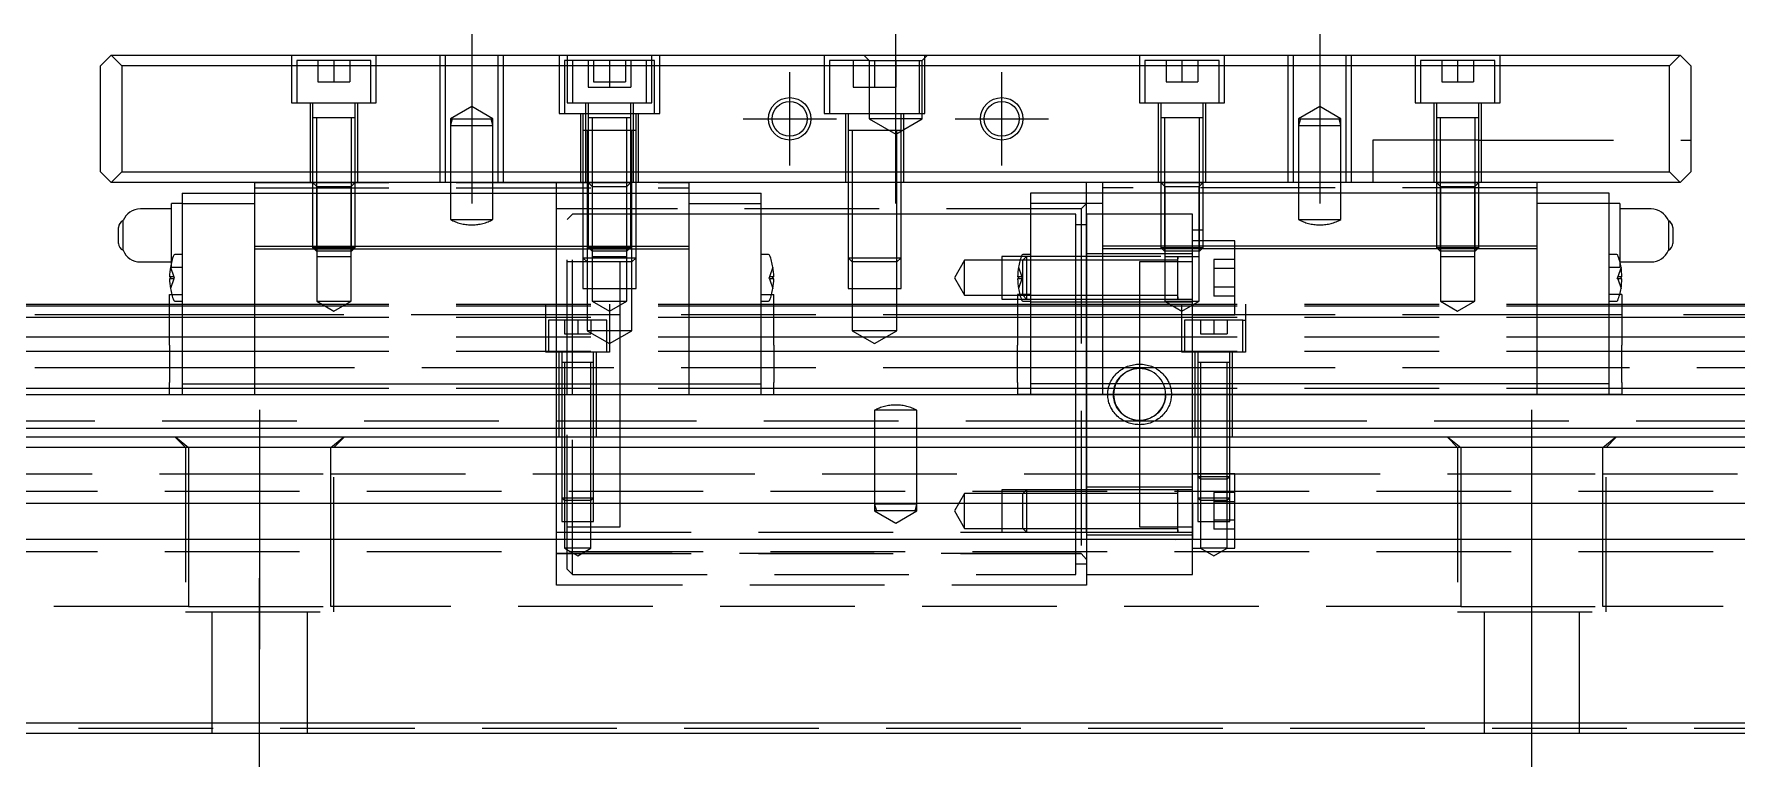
# Model space of a CAD drawing. Extents: x -12 to 752, y -349 to 110.
# Drawn here: x 148.7 to 309.3, y -312.4 to -243.2 of the extents above; entities that cross this region are included whole.
import ezdxf

# ---------------------------------------------------------------- set-up
doc = ezdxf.new("R2010")
doc.units = 0
doc.linetypes.add('CENTER', pattern=[50.8, 31.75, -6.35, 6.35, -6.35])
doc.linetypes.add('DASHED', pattern=[19.05, 12.7, -6.35])
doc.layers.get('0').update_dxf_attribs({"linetype": 'CONTINUOUS'})
doc.layers.add('CENTER', color=1, linetype='CENTER')

msp = doc.modelspace()

# ---------------------------------------------------------------- linework, layer by layer
at = {"color": 7, "linetype": 'CONTINUOUS'}
for p, q in [((155, -246.22), (156, -245.22)), ((156, -245.22), (304, -245.22)), ((156, -245.22), (157, -246.22)), ((303, -246.22), (304, -245.22)), ((304, -245.22), (305, -246.22)), ((155, -256.22), (155, -246.22)), ((303, -246.22), (157, -246.22)), ((157, -246.22), (157, -256.22)), ((303, -256.22), (303, -246.22)), ((305, -246.22), (305, -256.22)), ((201, -252.32), (200.5, -252.32)), ((201, -252.32), (200.5, -252.32)), ((201.35, -252.32), (201, -252.32)), ((201.35, -252.32), (201, -252.32)), ((205, -252.32), (204.65, -252.32)), ((205, -252.32), (204.65, -252.32)), ((205.5, -252.32), (205, -252.32)), ((205.5, -252.32), (205, -252.32)), ((155, -256.22), (156, -257.22)), ((157, -256.22), (156, -257.22)), ((157, -256.22), (303, -256.22)), ((304, -257.22), (303, -256.22)), ((304, -257.22), (305, -256.22)), ((304, -257.22), (156, -257.22)), ((162.7, -258.22), (162.7, -259.22)), ((162.7, -258.22), (169.5, -258.22)), ((169.5, -257.22), (169.5, -258.22)), ((169.5, -258.22), (169.5, -263.22)), ((169.5, -258.22), (210.5, -258.22)), ((210.5, -258.22), (210.5, -257.22)), ((210.5, -258.22), (217.3, -258.22)), ((210.5, -263.22), (210.5, -258.22)), ((217.3, -259.22), (217.3, -258.22)), ((242.7, -258.22), (242.7, -259.22)), ((249.5, -258.22), (242.7, -258.22)), ((248, -258.22), (248, -257.22)), ((249.5, -257.22), (249.5, -258.22)), ((249.5, -258.22), (249.5, -263.22)), ((290.5, -258.22), (249.5, -258.22)), ((290.5, -258.22), (290.5, -257.22)), ((297.3, -258.22), (290.5, -258.22)), ((290.5, -263.22), (290.5, -258.22)), ((297.3, -259.22), (297.3, -258.22)), ((161.7, -259.72), (158.75, -259.72)), ((162.7, -259.22), (161.7, -259.22)), ((161.7, -264.68), (161.7, -259.22)), ((162.7, -259.22), (162.7, -276.22)), ((162.7, -259.22), (169.5, -259.22)), ((210.5, -259.22), (217.3, -259.22)), ((217.3, -276.22), (217.3, -259.22)), ((242.7, -259.22), (242.7, -276.22)), ((249.5, -259.22), (242.7, -259.22)), ((297.3, -259.22), (290.5, -259.22)), ((298.3, -259.22), (297.3, -259.22)), ((297.3, -276.22), (297.3, -259.22)), ((298.3, -259.22), (298.3, -264.68)), ((301.25, -259.72), (298.3, -259.72)), ((156.7, -262.97), (156.7, -261.47)), ((157.12, -263.61), (157.12, -260.83)), ((302.88, -260.83), (302.88, -263.61)), ((303.3, -261.47), (303.3, -262.97)), ((169.5, -263.22), (169.5, -263.47)), ((169.5, -263.22), (210.5, -263.22)), ((210.5, -263.47), (210.5, -263.22)), ((249.5, -263.22), (249.5, -263.47)), ((290.5, -263.22), (249.5, -263.22)), ((290.5, -263.47), (290.5, -263.22)), ((158.75, -264.72), (161.69, -264.72)), ((162.7, -264.02), (161.99, -264.02)), ((169.5, -263.47), (169.5, -276.22)), ((169.5, -263.47), (210.5, -263.47)), ((210.5, -276.22), (210.5, -263.47)), ((218.01, -264.02), (217.3, -264.02)), ((242.7, -264.02), (241.99, -264.02)), ((249.5, -263.47), (249.5, -276.22)), ((290.5, -263.47), (249.5, -263.47)), ((290.5, -276.22), (290.5, -263.47)), ((298.01, -264.02), (297.3, -264.02)), ((298.31, -264.72), (301.25, -264.72)), ((161.5, -266.12), (161.58, -266.12)), ((161.58, -266.32), (161.5, -266.32)), ((161.58, -266.12), (161.58, -266.32)), ((218.42, -266.32), (218.42, -266.12)), ((218.42, -266.12), (218.5, -266.12)), ((218.5, -266.32), (218.42, -266.32)), ((241.5, -266.12), (241.58, -266.12)), ((241.58, -266.32), (241.5, -266.32)), ((241.58, -266.12), (241.58, -266.32)), ((298.42, -266.32), (298.42, -266.12)), ((298.42, -266.12), (298.5, -266.12)), ((298.5, -266.32), (298.42, -266.32)), ((161.5, -270.19), (161.5, -267.79)), ((161.5, -267.79), (161.71, -267.79)), ((218.29, -267.79), (218.5, -267.79)), ((218.5, -270.19), (218.5, -267.79)), ((241.5, -267.79), (241.5, -270.19)), ((241.71, -267.79), (241.5, -267.79)), ((298.5, -267.79), (298.29, -267.79)), ((298.5, -267.79), (298.5, -270.19)), ((0, -268.72), (161.5, -268.72)), ((0, -268.85), (161.5, -268.85)), ((161.99, -268.42), (162.7, -268.42)), ((217.3, -268.42), (218.01, -268.42)), ((218.5, -268.72), (241.5, -268.72)), ((218.5, -268.85), (241.5, -268.85)), ((241.99, -268.42), (242.7, -268.42)), ((297.3, -268.42), (298.01, -268.42)), ((298.5, -268.72), (460, -268.72)), ((298.5, -268.85), (460, -268.85)), ((0, -269.93), (161.5, -269.93)), ((161.5, -271.75), (161.5, -270.19)), ((218.5, -269.93), (241.5, -269.93)), ((218.5, -271.75), (218.5, -270.19)), ((241.5, -270.19), (241.5, -271.75)), ((298.5, -269.93), (460, -269.93)), ((298.5, -270.19), (298.5, -271.75)), ((0, -271.8), (161.5, -271.8)), ((161.5, -272.57), (161.5, -271.75)), ((161.5, -272.57), (161.5, -276.09)), ((218.5, -272.57), (218.5, -271.75)), ((218.5, -271.8), (241.5, -271.8)), ((218.5, -272.57), (218.5, -276.09)), ((241.5, -271.75), (241.5, -272.57)), ((241.5, -276.09), (241.5, -272.57)), ((298.5, -271.75), (298.5, -272.57)), ((298.5, -271.8), (460, -271.8)), ((298.5, -276.09), (298.5, -272.57)), ((0, -273.15), (161.5, -273.15)), ((218.5, -273.15), (241.5, -273.15)), ((261.5, -274.22), (260, -274.22)), ((298.5, -273.15), (460, -273.15)), ((161.5, -277.22), (161.5, -276.09)), ((162.7, -276.22), (162.7, -277.22)), ((162.7, -276.22), (169.5, -276.22)), ((169.5, -276.22), (169.5, -277.22)), ((169.5, -276.22), (210.5, -276.22)), ((210.5, -276.22), (217.3, -276.22)), ((210.5, -277.22), (210.5, -276.22)), ((217.3, -277.22), (217.3, -276.22)), ((218.5, -277.22), (218.5, -276.09)), ((241.5, -276.09), (241.5, -277.22)), ((242.7, -276.22), (242.7, -277.22)), ((249.5, -276.22), (242.7, -276.22)), ((249.5, -276.22), (249.5, -277.22)), ((290.5, -276.22), (249.5, -276.22)), ((297.3, -276.22), (290.5, -276.22)), ((290.5, -277.22), (290.5, -276.22)), ((297.3, -277.22), (297.3, -276.22)), ((298.5, -276.09), (298.5, -277.22)), ((0, -276.63), (161.5, -276.63)), ((0, -277.22), (161.5, -277.22)), ((161.5, -277.22), (218.5, -277.22)), ((162.7, -277.22), (169.5, -277.22)), ((169.5, -277.22), (210.5, -277.22)), ((210.5, -277.22), (217.3, -277.22)), ((218.5, -276.63), (241.5, -276.63)), ((218.5, -277.22), (460, -277.22)), ((242.7, -277.22), (241.5, -277.22)), ((249.5, -277.22), (242.7, -277.22)), ((290.5, -277.22), (249.5, -277.22)), ((297.3, -277.22), (290.5, -277.22)), ((298.5, -277.22), (297.3, -277.22)), ((298.5, -276.63), (460, -276.63)), ((0, -280.42), (460, -280.42)), ((1, -281.22), (459, -281.22)), ((458, -282.22), (2, -282.22)), ((458, -287.52), (2, -287.52)), ((458, -290.92), (2, -290.92)), ((256.4, -290.97), (256.4, -290.97)), ((2, -308.22), (458, -308.22)), ((459, -309.22), (1, -309.22))]:
    msp.add_line(p, q, dxfattribs=at)
at = {"color": 3, "linetype": 'DASHED'}
for p, q in [((173, -245.22), (173, -249.72)), ((173.5, -245.72), (173.5, -249.72)), ((180.5, -245.72), (173.5, -245.72)), ((175.5, -245.72), (175.5, -247.72)), ((177, -245.72), (177, -247.72)), ((178.5, -245.72), (178.5, -247.72)), ((180.5, -249.72), (180.5, -245.72)), ((181, -249.72), (181, -245.22)), ((187, -245.22), (187, -257.22)), ((187.5, -245.22), (187.5, -257.22)), ((192.5, -257.22), (192.5, -245.22)), ((193, -257.22), (193, -245.22)), ((198.25, -245.22), (198.25, -250.72)), ((198.75, -245.72), (198.75, -250.72)), ((199.5, -245.72), (198.75, -245.72)), ((199, -245.22), (199, -249.72)), ((199.5, -245.72), (199.5, -249.72)), ((206.5, -245.72), (199.5, -245.72)), ((201, -245.72), (201, -248.22)), ((201.5, -245.72), (201.5, -247.72)), ((203, -245.72), (203, -247.72)), ((204.5, -245.72), (204.5, -247.72)), ((205, -245.72), (205, -248.22)), ((206.5, -249.72), (206.5, -245.72)), ((207.25, -245.72), (206.5, -245.72)), ((207, -249.72), (207, -245.22)), ((207.25, -250.72), (207.25, -245.72)), ((207.75, -250.72), (207.75, -245.22)), ((223.25, -245.22), (223.25, -250.72)), ((223.75, -245.72), (223.75, -250.72)), ((227.5, -245.72), (223.75, -245.72)), ((226, -245.72), (226, -248.22)), ((227, -245.22), (227.5, -245.72)), ((227.5, -245.72), (227.5, -251.22)), ((227.5, -245.72), (232.5, -245.72)), ((228, -245.72), (228, -248.22)), ((230, -245.72), (230, -248.22)), ((232.25, -250.72), (232.25, -245.72)), ((232.5, -245.72), (233, -245.22)), ((232.5, -251.22), (232.5, -245.72)), ((232.75, -250.72), (232.75, -245.22)), ((253, -245.22), (253, -249.72)), ((253.5, -245.72), (253.5, -249.72)), ((260.5, -245.72), (253.5, -245.72)), ((255.5, -245.72), (255.5, -247.72)), ((257, -245.72), (257, -247.72)), ((258.5, -245.72), (258.5, -247.72)), ((260.5, -249.72), (260.5, -245.72)), ((261, -249.72), (261, -245.22)), ((267, -245.22), (267, -257.22)), ((267.5, -245.22), (267.5, -257.22)), ((272.5, -257.22), (272.5, -245.22)), ((273, -257.22), (273, -245.22)), ((279, -245.22), (279, -249.72)), ((279.5, -245.72), (279.5, -249.72)), ((286.5, -245.72), (279.5, -245.72)), ((281.5, -245.72), (281.5, -247.72)), ((283, -245.72), (283, -247.72)), ((284.5, -245.72), (284.5, -247.72)), ((286.5, -249.72), (286.5, -245.72)), ((287, -249.72), (287, -245.22)), ((175.5, -247.72), (177, -247.72)), ((177, -247.72), (178.5, -247.72)), ((201, -248.22), (203, -248.22)), ((201.5, -247.72), (203, -247.72)), ((203, -247.72), (203, -248.22)), ((203, -247.72), (204.5, -247.72)), ((203, -248.22), (205, -248.22)), ((226, -248.22), (228, -248.22)), ((228, -248.22), (230, -248.22)), ((255.5, -247.72), (257, -247.72)), ((257, -247.72), (258.5, -247.72)), ((281.5, -247.72), (283, -247.72)), ((283, -247.72), (284.5, -247.72)), ((173, -249.72), (181, -249.72)), ((174.75, -249.72), (174.75, -257.22)), ((175, -249.72), (175, -251.12)), ((179, -251.12), (179, -249.72)), ((179.25, -257.22), (179.25, -249.72)), ((190, -250.07), (188, -251.22)), ((192, -251.22), (190, -250.07)), ((199, -249.72), (207, -249.72)), ((200.75, -249.72), (200.75, -257.22)), ((201, -249.72), (201, -251.12)), ((205, -251.12), (205, -249.72)), ((205.25, -257.22), (205.25, -249.72)), ((253, -249.72), (261, -249.72)), ((254.75, -249.72), (254.75, -257.22)), ((255, -249.72), (255, -251.12)), ((259, -251.12), (259, -249.72)), ((259.25, -257.22), (259.25, -249.72)), ((270, -250.07), (268, -251.22)), ((272, -251.22), (270, -250.07)), ((279, -249.72), (287, -249.72)), ((280.75, -249.72), (280.75, -257.22)), ((281, -249.72), (281, -251.12)), ((285, -251.12), (285, -249.72)), ((285.25, -257.22), (285.25, -249.72)), ((179, -251.12), (175, -251.12)), ((179, -251.12), (175, -251.12)), ((179, -251.12), (175, -251.12)), ((179, -251.12), (175, -251.12)), ((175, -251.12), (175, -251.13)), ((175, -251.12), (175, -257.22)), ((175, -251.12), (175, -251.12)), ((175.35, -251.12), (175.35, -257.22)), ((178.65, -257.22), (178.65, -251.12)), ((179, -251.13), (179, -251.12)), ((179, -251.12), (179, -251.12)), ((179, -257.22), (179, -251.12)), ((188, -251.22), (188, -251.85)), ((188.17, -251.22), (188, -251.85)), ((188, -251.22), (192, -251.22)), ((188, -251.85), (188, -257.22)), ((188, -251.85), (192, -251.85)), ((192, -251.85), (191.83, -251.22)), ((192, -251.85), (192, -251.22)), ((192, -257.22), (192, -251.85)), ((198.25, -250.72), (207.75, -250.72)), ((200.25, -250.72), (200.25, -257.22)), ((200.5, -250.72), (200.5, -252.32)), ((205, -251.12), (201, -251.12)), ((205, -251.12), (201, -251.12)), ((205, -251.12), (201, -251.12)), ((205, -251.12), (201, -251.12)), ((201, -251.12), (201, -251.13)), ((201, -251.12), (201, -257.22)), ((201, -251.12), (201, -251.12)), ((201.35, -251.12), (201.35, -257.22)), ((204.65, -257.22), (204.65, -251.12)), ((205, -251.13), (205, -251.12)), ((205, -251.12), (205, -251.12)), ((205, -257.22), (205, -251.12)), ((205.5, -252.32), (205.5, -250.72)), ((205.75, -257.22), (205.75, -250.72)), ((223.25, -250.72), (232.75, -250.72)), ((225.25, -250.72), (225.25, -257.22)), ((225.5, -250.72), (225.5, -252.32)), ((227.5, -251.22), (230, -252.66)), ((232.5, -251.22), (227.5, -251.22)), ((230, -252.66), (232.5, -251.22)), ((230.5, -252.32), (230.5, -250.72)), ((230.75, -257.22), (230.75, -250.72)), ((259, -251.12), (255, -251.12)), ((255, -251.12), (255, -257.22)), ((255, -251.12), (255, -251.12)), ((255, -251.12), (255, -251.13)), ((255.35, -251.12), (255.35, -257.22)), ((258.65, -257.22), (258.65, -251.12)), ((259, -251.12), (259, -251.12)), ((259, -257.22), (259, -251.12)), ((259, -251.13), (259, -251.12)), ((268, -251.22), (268, -251.85)), ((268.17, -251.22), (268, -251.85)), ((268, -251.22), (272, -251.22)), ((268, -251.85), (268, -257.22)), ((268, -251.85), (272, -251.85)), ((272, -251.85), (271.83, -251.22)), ((272, -251.85), (272, -251.22)), ((272, -257.22), (272, -251.85)), ((285, -251.12), (281, -251.12)), ((285, -251.12), (281, -251.12)), ((285, -251.12), (281, -251.12)), ((285, -251.12), (281, -251.12)), ((281, -251.12), (281, -251.13)), ((281, -251.12), (281, -257.22)), ((281, -251.12), (281, -251.12)), ((281.35, -251.12), (281.35, -257.22)), ((281.35, -251.12), (281.35, -257.22)), ((284.65, -257.22), (284.65, -251.12)), ((284.65, -257.22), (284.65, -251.12)), ((285, -251.13), (285, -251.12)), ((285, -251.12), (285, -251.12)), ((285, -257.22), (285, -251.12)), ((200.5, -252.32), (200.5, -257.22)), ((200.5, -252.32), (200.5, -252.32)), ((200.5, -252.32), (200.5, -252.33)), ((205.5, -252.32), (200.5, -252.32)), ((200.9, -252.32), (200.9, -257.22)), ((200.9, -252.32), (200.9, -257.22)), ((204.65, -252.32), (201.35, -252.32)), ((204.65, -252.32), (201.35, -252.32)), ((205.1, -257.22), (205.1, -252.32)), ((205.1, -257.22), (205.1, -252.32)), ((205.5, -252.32), (205.5, -252.32)), ((205.5, -257.22), (205.5, -252.32)), ((205.5, -252.33), (205.5, -252.32)), ((230.5, -252.32), (225.5, -252.32)), ((230.5, -252.32), (225.5, -252.32)), ((225.5, -252.32), (225.5, -252.33)), ((225.5, -252.32), (225.5, -257.22)), ((225.5, -252.32), (225.5, -252.32)), ((225.9, -252.32), (225.9, -257.22)), ((230.1, -257.22), (230.1, -252.32)), ((230.5, -252.33), (230.5, -252.32)), ((230.5, -252.32), (230.5, -252.32)), ((230.5, -257.22), (230.5, -252.32)), ((285, -253.22), (275, -253.22)), ((275, -253.22), (275, -257.22)), ((285, -253.22), (305, -253.22)), ((169.5, -257.22), (210.5, -257.22)), ((169.5, -257.72), (210.5, -257.72)), ((175, -257.22), (175, -263.37)), ((175, -257.22), (175.38, -257.6)), ((175, -257.22), (179, -257.22)), ((175.35, -257.22), (175.35, -263.72)), ((175.38, -257.6), (175.38, -264.22)), ((175.38, -257.6), (178.62, -257.6)), ((178.62, -257.6), (179, -257.22)), ((178.62, -264.22), (178.62, -257.6)), ((178.65, -263.72), (178.65, -257.22)), ((179, -263.37), (179, -257.22)), ((188, -257.22), (188, -260.72)), ((192, -260.72), (192, -257.22)), ((198, -268.72), (198, -257.22)), ((200.5, -257.22), (200.5, -264.32)), ((200.5, -257.22), (200.5, -264.32)), ((200.9, -257.22), (200.9, -264.72)), ((200.9, -257.22), (200.9, -264.72)), ((201, -257.22), (201, -263.37)), ((201, -257.22), (201.38, -257.6)), ((201, -257.22), (205, -257.22)), ((201.35, -257.22), (201.35, -263.72)), ((201.38, -257.6), (201.38, -264.22)), ((201.38, -257.6), (204.62, -257.6)), ((204.62, -257.6), (205, -257.22)), ((204.62, -264.22), (204.62, -257.6)), ((204.65, -263.72), (204.65, -257.22)), ((205, -263.37), (205, -257.22)), ((205.1, -264.72), (205.1, -257.22)), ((205.1, -264.72), (205.1, -257.22)), ((205.5, -264.32), (205.5, -257.22)), ((205.5, -264.32), (205.5, -257.22)), ((225.5, -257.22), (225.5, -264.32)), ((225.5, -257.22), (225.5, -264.32)), ((225.9, -257.22), (225.9, -264.72)), ((230.1, -264.72), (230.1, -257.22)), ((230.5, -264.32), (230.5, -257.22)), ((230.5, -264.32), (230.5, -257.22)), ((248, -268.72), (248, -258.22)), ((290.5, -257.22), (249.5, -257.22)), ((290.5, -257.72), (249.5, -257.72)), ((255, -257.22), (255, -263.37)), ((255, -257.22), (255.38, -257.6)), ((255, -257.22), (259, -257.22)), ((255.35, -257.22), (255.35, -263.72)), ((255.38, -257.6), (255.38, -264.22)), ((255.38, -257.6), (258.62, -257.6)), ((258.62, -257.6), (259, -257.22)), ((258.62, -264.22), (258.62, -257.6)), ((258.65, -263.72), (258.65, -257.22)), ((259, -263.37), (259, -257.22)), ((268, -257.22), (268, -260.72)), ((272, -260.72), (272, -257.22)), ((281, -257.22), (281, -263.37)), ((281, -257.22), (281.38, -257.6)), ((281, -257.22), (285, -257.22)), ((281.35, -257.22), (281.35, -263.72)), ((281.35, -257.22), (281.35, -263.72)), ((281.38, -257.6), (281.38, -264.22)), ((281.38, -257.6), (284.62, -257.6)), ((284.62, -257.6), (285, -257.22)), ((284.62, -264.22), (284.62, -257.6)), ((284.65, -263.72), (284.65, -257.22)), ((284.65, -263.72), (284.65, -257.22)), ((285, -263.37), (285, -257.22)), ((247.5, -259.72), (198, -259.72)), ((248, -259.22), (247.5, -259.72)), ((247.5, -259.72), (247.5, -292.23)), ((188, -260.72), (192, -260.72)), ((189.94, -261.22), (190.06, -261.22)), ((199.5, -260.22), (199, -260.72)), ((199, -277.22), (199, -260.72)), ((200.5, -260.22), (199.5, -260.22)), ((199.5, -277.22), (199.5, -260.22)), ((200.9, -260.22), (200.5, -260.22)), ((201, -260.22), (200.9, -260.22)), ((201.35, -260.22), (201, -260.22)), ((204.65, -260.22), (201.35, -260.22)), ((205, -260.22), (204.65, -260.22)), ((205.1, -260.22), (205, -260.22)), ((205.5, -260.22), (205.1, -260.22)), ((210.5, -260.22), (205.5, -260.22)), ((217.3, -260.22), (210.5, -260.22)), ((225.5, -260.22), (217.3, -260.22)), ((225.9, -260.22), (225.5, -260.22)), ((230.1, -260.22), (225.9, -260.22)), ((230.5, -260.22), (230.1, -260.22)), ((242.7, -260.22), (230.5, -260.22)), ((247, -260.22), (242.7, -260.22)), ((247, -263.47), (247, -260.22)), ((248, -261.22), (247, -261.22)), ((249.5, -260.22), (248, -260.22)), ((248, -260.22), (248, -268.72)), ((255, -260.22), (249.5, -260.22)), ((255.35, -260.22), (255, -260.22)), ((258, -260.22), (255.35, -260.22)), ((258, -263.72), (258, -260.22)), ((258.65, -261.72), (258, -261.72)), ((259, -261.72), (258.65, -261.72)), ((268, -260.72), (272, -260.72)), ((269.94, -261.22), (270.06, -261.22)), ((175, -263.37), (175.35, -263.72)), ((175, -263.37), (179, -263.37)), ((178.65, -263.72), (179, -263.37)), ((201, -263.37), (201.35, -263.72)), ((201, -263.37), (205, -263.37)), ((204.65, -263.72), (205, -263.37)), ((255, -263.37), (255.35, -263.72)), ((255, -263.37), (259, -263.37)), ((259, -262.72), (258, -262.72)), ((258.65, -263.72), (259, -263.37)), ((262, -262.72), (259, -262.72)), ((262, -269.72), (262, -262.72)), ((281, -263.37), (281.35, -263.72)), ((281, -263.37), (285, -263.37)), ((284.65, -263.72), (285, -263.37)), ((161.69, -264.72), (161.7, -264.72)), ((161.7, -265.22), (161.7, -264.68)), ((178.65, -263.72), (175.35, -263.72)), ((175.38, -264.22), (175.38, -268.42)), ((175.38, -264.22), (178.62, -264.22)), ((178.62, -268.42), (178.62, -264.22)), ((200.9, -264.72), (199, -264.72)), ((200.5, -264.32), (200.5, -267.22)), ((200.5, -264.32), (200.9, -264.72)), ((200.5, -264.32), (205.5, -264.32)), ((200.9, -264.72), (200.9, -267.22)), ((205.1, -264.72), (200.9, -264.72)), ((204.65, -263.72), (201.35, -263.72)), ((201.38, -264.22), (201.38, -268.42)), ((201.38, -264.22), (204.62, -264.22)), ((204, -277.22), (204, -264.72)), ((204.62, -268.42), (204.62, -264.22)), ((205.1, -264.72), (205.5, -264.32)), ((205.1, -267.22), (205.1, -264.72)), ((205.5, -267.22), (205.5, -264.32)), ((225.5, -264.32), (225.5, -267.22)), ((225.5, -264.32), (225.9, -264.72)), ((225.5, -264.32), (230.5, -264.32)), ((225.9, -264.72), (225.9, -267.22)), ((230.1, -264.72), (225.9, -264.72)), ((230.1, -264.72), (230.5, -264.32)), ((230.1, -267.22), (230.1, -264.72)), ((230.5, -267.22), (230.5, -264.32)), ((236.5, -264.57), (235.55, -266.22)), ((236.5, -267.87), (236.5, -264.57)), ((240, -264.57), (236.5, -264.57)), ((240, -264.22), (240, -268.22)), ((242.35, -264.22), (240, -264.22)), ((242, -264.57), (240, -264.57)), ((242.35, -264.22), (242, -264.57)), ((242, -267.87), (242, -264.57)), ((248, -264.57), (242, -264.57)), ((248, -264.57), (242, -264.57)), ((242.35, -264.22), (242.35, -268.22)), ((248, -264.22), (242.35, -264.22)), ((248, -264.22), (242.35, -264.22)), ((247, -263.87), (247, -263.47)), ((247, -268.07), (247, -263.87)), ((258, -263.97), (248, -263.97)), ((255, -264.22), (248, -264.22)), ((256.6, -264.57), (248, -264.57)), ((258, -264.72), (253, -264.72)), ((253, -264.72), (253, -274.76)), ((258.65, -263.72), (255.35, -263.72)), ((255.38, -264.22), (255.38, -268.42)), ((255.38, -264.22), (258.62, -264.22)), ((258, -263.47), (256.39, -263.47)), ((256.6, -266.08), (256.6, -264.22)), ((256.6, -266.22), (256.6, -264.22)), ((256.6, -268.22), (256.6, -264.22)), ((256.6, -264.22), (256.6, -264.44)), ((256.6, -264.44), (256.6, -264.22)), ((256.6, -266.08), (256.6, -264.44)), ((258, -268.72), (258, -263.72)), ((258.62, -268.42), (258.62, -264.22)), ((260, -264.49), (260, -265.35)), ((262, -264.49), (260, -264.49)), ((284.65, -263.72), (281.35, -263.72)), ((281.38, -264.22), (281.38, -268.42)), ((281.38, -264.22), (284.62, -264.22)), ((284.62, -268.42), (284.62, -264.22)), ((298.3, -264.68), (298.3, -265.22)), ((298.3, -264.72), (298.31, -264.72)), ((161.58, -265.22), (161.9, -266.12)), ((161.9, -266.12), (161.58, -266.12)), ((161.9, -266.32), (161.58, -267.22)), ((161.9, -266.32), (161.58, -266.32)), ((161.7, -265.22), (162.7, -265.22)), ((161.9, -266.12), (161.94, -266.22)), ((161.9, -266.32), (161.94, -266.22)), ((218.1, -266.12), (218.06, -266.22)), ((218.1, -266.32), (218.06, -266.22)), ((218.42, -265.22), (218.1, -266.12)), ((218.42, -266.12), (218.1, -266.12)), ((218.1, -266.32), (218.42, -267.22)), ((218.42, -266.32), (218.1, -266.32)), ((235.55, -266.22), (236.5, -267.87)), ((241.58, -265.22), (241.9, -266.12)), ((241.9, -266.12), (241.58, -266.12)), ((241.9, -266.32), (241.58, -267.22)), ((241.9, -266.32), (241.58, -266.32)), ((241.9, -266.12), (241.94, -266.22)), ((241.9, -266.32), (241.94, -266.22)), ((256.6, -266.36), (256.6, -266.08)), ((256.6, -266.42), (256.6, -266.08)), ((256.6, -268.22), (256.6, -266.36)), ((256.6, -268), (256.6, -266.42)), ((260, -265.35), (260, -267.09)), ((262, -265.35), (260, -265.35)), ((297.3, -265.22), (298.3, -265.22)), ((298.1, -266.12), (298.06, -266.22)), ((298.1, -266.32), (298.06, -266.22)), ((298.42, -265.22), (298.1, -266.12)), ((298.42, -266.12), (298.1, -266.12)), ((298.1, -266.32), (298.42, -267.22)), ((298.42, -266.32), (298.1, -266.32)), ((161.71, -267.79), (162.7, -267.79)), ((200.5, -267.22), (205.5, -267.22)), ((200.9, -267.22), (200.9, -271.22)), ((205.1, -271.22), (205.1, -267.22)), ((217.3, -267.79), (218.29, -267.79)), ((225.5, -267.22), (230.5, -267.22)), ((225.9, -267.22), (225.9, -271.22)), ((230.1, -271.22), (230.1, -267.22)), ((236.5, -267.87), (240, -267.87)), ((240, -267.87), (242, -267.87)), ((240, -268.22), (242.35, -268.22)), ((242.7, -267.79), (241.71, -267.79)), ((242, -267.87), (248, -267.87)), ((242, -267.87), (242.35, -268.22)), ((242, -267.87), (248, -267.87)), ((242.35, -268.22), (248, -268.22)), ((242.35, -268.22), (248, -268.22)), ((247, -268.47), (247, -268.07)), ((248, -267.87), (256.6, -267.87)), ((248, -268.22), (256.6, -268.22)), ((256.59, -268.22), (258, -268.22)), ((256.6, -268.22), (256.6, -268)), ((256.6, -268), (256.6, -268.22)), ((256.6, -268.22), (256.6, -268.22)), ((260, -267.09), (260, -267.95)), ((262, -267.09), (260, -267.09)), ((262, -267.95), (260, -267.95)), ((298.29, -267.79), (297.3, -267.79)), ((161.5, -269.72), (143, -269.72)), ((161.5, -268.72), (162.7, -268.72)), ((161.5, -268.85), (162.7, -268.85)), ((162.7, -269.72), (161.5, -269.72)), ((162.7, -268.72), (169.5, -268.72)), ((162.7, -268.85), (169.5, -268.85)), ((169.5, -269.72), (162.7, -269.72)), ((169.5, -268.72), (210.5, -268.72)), ((169.5, -268.85), (210.5, -268.85)), ((197, -269.72), (169.5, -269.72)), ((175.38, -268.42), (177, -269.36)), ((175.38, -268.42), (178.62, -268.42)), ((177, -269.36), (178.62, -268.42)), ((197, -273.22), (197, -268.72)), ((198, -269.72), (197, -269.72)), ((198, -270.22), (198, -268.72)), ((204, -269.72), (198, -269.72)), ((201.38, -268.42), (203, -269.36)), ((201.38, -268.42), (204.62, -268.42)), ((203, -269.36), (204.62, -268.42)), ((203, -268.72), (203, -273.22)), ((241.5, -269.72), (204, -269.72)), ((210.5, -268.72), (217.3, -268.72)), ((210.5, -268.85), (217.3, -268.85)), ((217.3, -268.72), (218.5, -268.72)), ((217.3, -268.85), (218.5, -268.85)), ((241.5, -268.72), (242.7, -268.72)), ((241.5, -268.85), (242.7, -268.85)), ((242.7, -269.72), (241.5, -269.72)), ((242.7, -268.47), (248, -268.47)), ((242.7, -268.72), (249.5, -268.72)), ((242.7, -268.85), (249.5, -268.85)), ((247, -269.72), (242.7, -269.72)), ((247, -268.72), (247, -268.47)), ((247, -277.22), (247, -268.72)), ((248, -269.72), (247, -269.72)), ((248, -268.47), (258, -268.47)), ((248, -271.9), (248, -268.72)), ((248, -268.72), (248, -271.9)), ((249.5, -269.72), (248, -269.72)), ((249.5, -268.72), (290.5, -268.72)), ((249.5, -268.85), (290.5, -268.85)), ((253, -269.72), (249.5, -269.72)), ((257, -269.72), (253, -269.72)), ((255.38, -268.42), (257, -269.36)), ((255.38, -268.42), (258.62, -268.42)), ((257, -269.36), (258.62, -268.42)), ((257, -273.22), (257, -268.72)), ((258, -269.72), (257, -269.72)), ((258, -270.22), (258, -268.72)), ((263, -269.72), (258, -269.72)), ((258, -269.72), (262, -269.72)), ((263, -268.72), (263, -273.22)), ((290.5, -269.72), (263, -269.72)), ((281.38, -268.42), (283, -269.36)), ((281.38, -268.42), (284.62, -268.42)), ((283, -269.36), (284.62, -268.42)), ((290.5, -268.72), (297.3, -268.72)), ((290.5, -268.85), (297.3, -268.85)), ((297.3, -269.72), (290.5, -269.72)), ((297.3, -268.72), (298.5, -268.72)), ((297.3, -268.85), (298.5, -268.85)), ((298.5, -269.72), (297.3, -269.72)), ((317, -269.72), (298.5, -269.72)), ((161.5, -269.93), (162.7, -269.93)), ((162.7, -269.93), (169.5, -269.93)), ((169.5, -269.93), (210.5, -269.93)), ((197.25, -270.22), (197.25, -273.22)), ((202.75, -270.22), (197.25, -270.22)), ((198, -273.22), (198, -270.22)), ((198.75, -270.22), (198.75, -271.52)), ((200, -270.22), (200, -271.52)), ((200.9, -271.22), (203, -272.43)), ((205.1, -271.22), (200.9, -271.22)), ((201.25, -270.22), (201.25, -271.52)), ((202.75, -273.22), (202.75, -270.22)), ((203, -272.43), (205.1, -271.22)), ((210.5, -269.93), (217.3, -269.93)), ((217.3, -269.93), (218.5, -269.93)), ((225.9, -271.22), (228, -272.43)), ((230.1, -271.22), (225.9, -271.22)), ((228, -272.43), (230.1, -271.22)), ((241.5, -269.93), (242.7, -269.93)), ((242.7, -269.93), (249.5, -269.93)), ((249.5, -269.93), (290.5, -269.93)), ((257.25, -270.22), (257.25, -273.22)), ((262.75, -270.22), (257.25, -270.22)), ((262.75, -270.22), (257.25, -270.22)), ((258, -273.22), (258, -270.22)), ((258.75, -270.22), (258.75, -271.52)), ((260, -270.22), (260, -271.52)), ((261.25, -270.22), (261.25, -271.52)), ((262.75, -270.22), (263, -270.22)), ((262.75, -273.22), (262.75, -270.22)), ((290.5, -269.93), (297.3, -269.93)), ((297.3, -269.93), (298.5, -269.93)), ((161.5, -271.8), (162.7, -271.8)), ((162.7, -271.8), (169.5, -271.8)), ((169.5, -271.8), (210.5, -271.8)), ((198.75, -271.52), (200, -271.52)), ((200, -271.52), (201.25, -271.52)), ((210.5, -271.8), (217.3, -271.8)), ((217.3, -271.8), (218.5, -271.8)), ((241.5, -271.8), (242.7, -271.8)), ((242.7, -271.8), (249.5, -271.8)), ((248, -277.22), (248, -271.9)), ((248, -271.9), (248, -277.22)), ((249.5, -271.8), (290.5, -271.8)), ((258.75, -271.52), (260, -271.52)), ((260, -271.52), (261.25, -271.52)), ((290.5, -271.8), (297.3, -271.8)), ((297.3, -271.8), (298.5, -271.8)), ((161.5, -273.15), (162.7, -273.15)), ((162.7, -273.15), (169.5, -273.15)), ((169.5, -273.15), (210.5, -273.15)), ((203, -273.22), (197, -273.22)), ((198, -277.22), (198, -273.22)), ((198.25, -277.22), (198.25, -273.22)), ((198.5, -273.22), (198.5, -274.22)), ((198.5, -274.21), (198.5, -274.22)), ((198.5, -274.22), (198.5, -274.22)), ((198.5, -274.22), (198.5, -277.22)), ((200, -274.22), (198.5, -274.22)), ((198.75, -274.22), (198.75, -277.22)), ((201.5, -274.22), (200, -274.22)), ((201.25, -277.22), (201.25, -274.22)), ((201.5, -274.22), (201.5, -273.22)), ((201.5, -274.22), (201.5, -274.21)), ((201.5, -274.22), (201.5, -274.22)), ((201.5, -277.22), (201.5, -274.22)), ((201.75, -273.22), (201.75, -277.22)), ((210.5, -273.15), (217.3, -273.15)), ((217.3, -273.15), (218.5, -273.15)), ((241.5, -273.15), (242.7, -273.15)), ((242.7, -273.15), (249.5, -273.15)), ((249.5, -273.15), (290.5, -273.15)), ((251.61, -274.69), (251.74, -274.63)), ((251.74, -274.63), (251.87, -274.57)), ((251.87, -274.57), (252.01, -274.52)), ((252.01, -274.52), (252.15, -274.48)), ((252.15, -274.48), (252.29, -274.45)), ((252.29, -274.45), (252.43, -274.42)), ((252.43, -274.42), (252.57, -274.39)), ((252.57, -274.39), (252.71, -274.38)), ((252.71, -274.38), (252.85, -274.37)), ((252.85, -274.37), (253, -274.36)), ((253, -274.36), (253.15, -274.37)), ((253.15, -274.37), (253.29, -274.38)), ((253.29, -274.38), (253.43, -274.39)), ((253.43, -274.39), (253.57, -274.42)), ((253.57, -274.42), (253.71, -274.45)), ((253.71, -274.45), (253.85, -274.48)), ((253.85, -274.48), (253.99, -274.52)), ((253.99, -274.52), (254.13, -274.57)), ((254.13, -274.57), (254.26, -274.63)), ((254.26, -274.63), (254.39, -274.69)), ((263, -273.22), (257, -273.22)), ((258, -277.22), (258, -273.22)), ((258.25, -277.22), (258.25, -273.22)), ((258.5, -273.22), (258.5, -274.22)), ((258.5, -274.21), (258.5, -274.22)), ((261.5, -274.22), (258.5, -274.22)), ((260, -274.22), (258.5, -274.22)), ((258.5, -274.22), (258.5, -274.22)), ((258.5, -274.22), (258.5, -277.22)), ((261.5, -274.22), (258.5, -274.22)), ((258.75, -274.22), (258.75, -277.22)), ((261.25, -277.22), (261.25, -274.22)), ((261.5, -274.22), (261.5, -273.22)), ((261.5, -274.22), (261.5, -274.21)), ((261.5, -274.22), (261.5, -274.22)), ((261.5, -277.22), (261.5, -274.22)), ((261.75, -273.22), (261.75, -277.22)), ((290.5, -273.15), (297.3, -273.15)), ((297.3, -273.15), (298.5, -273.15)), ((161.5, -274.72), (141.75, -274.72)), ((162.7, -274.72), (161.5, -274.72)), ((169.5, -274.72), (162.7, -274.72)), ((198, -274.72), (169.5, -274.72)), ((198.25, -274.72), (198, -274.72)), ((198.5, -274.72), (198.25, -274.72)), ((241.5, -274.72), (198.5, -274.72)), ((242.7, -274.72), (241.5, -274.72)), ((247, -274.72), (242.7, -274.72)), ((248, -274.72), (247, -274.72)), ((249.5, -274.72), (248, -274.72)), ((258, -274.72), (249.5, -274.72)), ((250.15, -276.33), (250.19, -276.22)), ((250.19, -276.22), (250.24, -276.11)), ((250.24, -276.11), (250.3, -275.98)), ((250.3, -275.98), (250.37, -275.85)), ((250.37, -275.85), (250.44, -275.73)), ((250.44, -275.73), (250.52, -275.61)), ((250.52, -275.61), (250.61, -275.5)), ((250.61, -275.5), (250.7, -275.39)), ((250.7, -275.39), (250.8, -275.28)), ((250.8, -275.28), (250.9, -275.18)), ((250.9, -275.18), (251.01, -275.08)), ((251.01, -275.08), (251.12, -274.99)), ((251.12, -274.99), (251.24, -274.91)), ((251.24, -274.91), (251.36, -274.83)), ((251.36, -274.83), (251.48, -274.76)), ((251.48, -274.76), (251.61, -274.69)), ((253, -274.77), (253, -277.22)), ((254.39, -274.69), (254.52, -274.76)), ((254.52, -274.76), (254.64, -274.83)), ((254.64, -274.83), (254.76, -274.91)), ((254.76, -274.91), (254.88, -274.99)), ((254.88, -274.99), (254.99, -275.08)), ((254.99, -275.08), (255.1, -275.18)), ((255.1, -275.18), (255.2, -275.28)), ((255.2, -275.28), (255.3, -275.39)), ((255.3, -275.39), (255.39, -275.5)), ((255.39, -275.5), (255.48, -275.61)), ((255.48, -275.61), (255.54, -275.71)), ((255.54, -275.71), (255.6, -275.8)), ((255.6, -275.8), (255.66, -275.9)), ((255.66, -275.9), (255.71, -276)), ((255.71, -276), (255.76, -276.11)), ((255.76, -276.11), (255.81, -276.22)), ((255.81, -276.22), (255.85, -276.33)), ((258.25, -274.72), (258, -274.72)), ((258.5, -274.72), (258.25, -274.72)), ((258.75, -274.72), (258.5, -274.72)), ((261.25, -274.72), (258.75, -274.72)), ((261.5, -274.72), (261.25, -274.72)), ((261.75, -274.72), (261.5, -274.72)), ((290.5, -274.72), (261.75, -274.72)), ((297.3, -274.72), (290.5, -274.72)), ((298.5, -274.72), (297.3, -274.72)), ((318.25, -274.72), (298.5, -274.72)), ((0, -277.22), (161.5, -277.22)), ((161.5, -276.63), (162.7, -276.63)), ((161.5, -277.22), (162.7, -277.22)), ((162.7, -276.63), (169.5, -276.63)), ((169.5, -276.63), (210.5, -276.63)), ((198, -281.22), (198, -277.22)), ((198.25, -281.22), (198.25, -277.22)), ((198.5, -277.22), (198.5, -281.22)), ((198.75, -277.22), (198.75, -281.22)), ((199, -293.72), (199, -277.22)), ((199.5, -294.22), (199.5, -277.22)), ((201.25, -281.22), (201.25, -277.22)), ((201.5, -281.22), (201.5, -277.22)), ((201.75, -277.22), (201.75, -281.22)), ((204, -289.72), (204, -277.22)), ((210.5, -276.63), (217.3, -276.63)), ((217.3, -276.63), (218.5, -276.63)), ((217.3, -277.22), (218.5, -277.22)), ((218.5, -277.22), (241.5, -277.22)), ((241.5, -276.63), (242.7, -276.63)), ((242.7, -276.63), (249.5, -276.63)), ((247, -281.22), (247, -277.22)), ((248, -281.22), (248, -277.22)), ((248, -277.22), (248, -281.22)), ((249.5, -276.63), (290.5, -276.63)), ((250, -277.11), (250.01, -277)), ((250, -277.22), (250, -277.11)), ((250, -277.36), (250, -277.22)), ((250.01, -277.5), (250, -277.36)), ((250.01, -277), (250.02, -276.89)), ((250.03, -277.63), (250.01, -277.5)), ((250.02, -276.89), (250.04, -276.78)), ((250.06, -277.77), (250.03, -277.63)), ((250.04, -276.78), (250.06, -276.67)), ((250.06, -276.67), (250.08, -276.55)), ((250.08, -277.89), (250.06, -277.77)), ((250.08, -276.55), (250.11, -276.44)), ((250.11, -278), (250.08, -277.89)), ((250.11, -276.44), (250.15, -276.33)), ((253, -277.22), (253, -279.67)), ((255.85, -276.33), (255.89, -276.44)), ((255.89, -276.44), (255.92, -276.55)), ((255.92, -277.89), (255.89, -278)), ((255.92, -276.55), (255.94, -276.67)), ((255.94, -277.77), (255.92, -277.89)), ((255.94, -276.67), (255.97, -276.81)), ((255.96, -277.66), (255.94, -277.77)), ((255.98, -277.55), (255.96, -277.66)), ((255.97, -276.81), (255.99, -276.94)), ((255.99, -277.44), (255.98, -277.55)), ((255.99, -276.94), (256, -277.08)), ((256, -277.33), (255.99, -277.44)), ((256, -277.08), (256, -277.22)), ((256, -277.22), (256, -277.33)), ((258, -281.22), (258, -277.22)), ((258.25, -281.22), (258.25, -277.22)), ((258.5, -277.22), (258.5, -281.22)), ((258.75, -277.22), (258.75, -281.22)), ((261.25, -281.22), (261.25, -277.22)), ((261.5, -281.22), (261.5, -277.22)), ((261.75, -277.22), (261.75, -281.22)), ((290.5, -276.63), (297.3, -276.63)), ((297.3, -276.63), (298.5, -276.63)), ((298.5, -277.22), (460, -277.22)), ((228, -278.72), (228, -281.22)), ((232, -278.72), (228, -278.72)), ((230.06, -278.22), (229.94, -278.22)), ((232, -281.22), (232, -278.72)), ((250.15, -278.11), (250.11, -278)), ((250.19, -278.22), (250.15, -278.11)), ((250.24, -278.33), (250.19, -278.22)), ((250.29, -278.44), (250.24, -278.33)), ((250.34, -278.54), (250.29, -278.44)), ((250.4, -278.64), (250.34, -278.54)), ((250.46, -278.73), (250.4, -278.64)), ((250.52, -278.83), (250.46, -278.73)), ((250.61, -278.94), (250.52, -278.83)), ((250.7, -279.05), (250.61, -278.94)), ((250.8, -279.16), (250.7, -279.05)), ((250.9, -279.26), (250.8, -279.16)), ((251.01, -279.36), (250.9, -279.26)), ((251.12, -279.45), (251.01, -279.36)), ((251.24, -279.53), (251.12, -279.45)), ((254.88, -279.45), (254.76, -279.53)), ((254.99, -279.36), (254.88, -279.45)), ((255.1, -279.26), (254.99, -279.36)), ((255.2, -279.16), (255.1, -279.26)), ((255.3, -279.05), (255.2, -279.16)), ((255.39, -278.94), (255.3, -279.05)), ((255.48, -278.83), (255.39, -278.94)), ((255.56, -278.71), (255.48, -278.83)), ((255.63, -278.59), (255.56, -278.71)), ((255.7, -278.46), (255.63, -278.59)), ((255.76, -278.33), (255.7, -278.46)), ((255.81, -278.22), (255.76, -278.33)), ((255.85, -278.11), (255.81, -278.22)), ((255.89, -278), (255.85, -278.11)), ((141.75, -279.72), (198, -279.72)), ((198, -279.72), (198.25, -279.72)), ((198.25, -279.72), (198.5, -279.72)), ((198.5, -279.72), (247, -279.72)), ((247, -279.72), (248, -279.72)), ((248, -279.72), (258, -279.72)), ((251.36, -279.61), (251.24, -279.53)), ((251.48, -279.68), (251.36, -279.61)), ((251.61, -279.75), (251.48, -279.68)), ((251.74, -279.81), (251.61, -279.75)), ((251.87, -279.87), (251.74, -279.81)), ((252.01, -279.92), (251.87, -279.87)), ((252.15, -279.96), (252.01, -279.92)), ((252.29, -279.99), (252.15, -279.96)), ((252.43, -280.02), (252.29, -279.99)), ((252.57, -280.05), (252.43, -280.02)), ((252.71, -280.06), (252.57, -280.05)), ((252.85, -280.07), (252.71, -280.06)), ((253, -280.08), (252.85, -280.07)), ((253, -279.68), (253, -289.72)), ((253.15, -280.07), (253, -280.08)), ((253.29, -280.06), (253.15, -280.07)), ((253.43, -280.05), (253.29, -280.06)), ((253.57, -280.02), (253.43, -280.05)), ((253.71, -279.99), (253.57, -280.02)), ((253.85, -279.96), (253.71, -279.99)), ((253.99, -279.92), (253.85, -279.96)), ((254.13, -279.87), (253.99, -279.92)), ((254.26, -279.81), (254.13, -279.87)), ((254.39, -279.75), (254.26, -279.81)), ((254.52, -279.68), (254.39, -279.75)), ((254.64, -279.61), (254.52, -279.68)), ((254.76, -279.53), (254.64, -279.61)), ((258, -279.72), (258.25, -279.72)), ((258.25, -279.72), (258.5, -279.72)), ((258.5, -279.72), (258.75, -279.72)), ((258.75, -279.72), (261.25, -279.72)), ((261.25, -279.72), (261.5, -279.72)), ((261.5, -279.72), (261.75, -279.72)), ((261.75, -279.72), (318.25, -279.72)), ((162, -281.22), (163, -282.22)), ((162.06, -281.22), (163.29, -282.22)), ((163, -282.22), (163, -297.72)), ((163.29, -282.22), (163.29, -287.52)), ((176.71, -282.22), (177.94, -281.22)), ((176.71, -287.52), (176.71, -282.22)), ((177, -282.22), (178, -281.22)), ((177, -297.72), (177, -282.22)), ((198, -287.52), (198, -281.22)), ((198.5, -281.22), (198.5, -286.97)), ((198.5, -281.22), (198.5, -286.97)), ((198.75, -281.22), (198.75, -287.22)), ((201.25, -287.22), (201.25, -281.22)), ((201.5, -286.97), (201.5, -281.22)), ((201.5, -286.97), (201.5, -281.22)), ((228, -281.22), (228, -287.52)), ((232, -287.52), (232, -281.22)), ((247, -285.97), (247, -281.22)), ((248, -282.54), (248, -281.22)), ((248, -281.22), (248, -282.54)), ((248, -287.52), (248, -282.54)), ((248, -282.54), (248, -287.52)), ((258, -287.52), (258, -281.22)), ((258.5, -281.22), (258.5, -286.97)), ((258.5, -281.22), (258.5, -286.97)), ((258.75, -281.22), (258.75, -287.22)), ((261.25, -287.22), (261.25, -281.22)), ((261.5, -286.97), (261.5, -281.22)), ((261.5, -286.97), (261.5, -281.22)), ((282, -281.22), (283, -282.22)), ((282.06, -281.22), (283.29, -282.22)), ((283, -282.22), (283, -297.72)), ((283.29, -282.22), (283.29, -287.52)), ((296.71, -282.22), (297.94, -281.22)), ((296.71, -287.52), (296.71, -282.22)), ((297, -282.22), (298, -281.22)), ((297, -297.72), (297, -282.22)), ((141.5, -284.72), (163.29, -284.72)), ((163.29, -284.72), (176.71, -284.72)), ((176.71, -284.72), (198, -284.72)), ((198, -284.72), (198.5, -284.72)), ((198.5, -284.72), (204, -284.72)), ((204, -284.72), (247, -284.72)), ((247, -284.72), (248, -284.72)), ((248, -284.72), (253, -284.72)), ((248, -284.72), (258, -284.72)), ((248, -284.72), (258, -284.72)), ((253, -284.72), (258, -284.72)), ((258, -284.72), (258.5, -284.72)), ((258.5, -284.72), (258, -284.72)), ((258.5, -284.72), (258.75, -284.72)), ((258.75, -284.72), (258.5, -284.72)), ((258.5, -284.97), (261.5, -284.97)), ((258.5, -284.97), (258.5, -287.52)), ((258.5, -284.97), (258.75, -285.22)), ((258.75, -284.72), (261.25, -284.72)), ((261.25, -284.72), (258.75, -284.72)), ((261.25, -285.22), (258.75, -285.22)), ((258.75, -285.22), (258.75, -289.22)), ((261.25, -284.72), (261.5, -284.72)), ((261.5, -284.72), (261.25, -284.72)), ((261.25, -285.22), (261.5, -284.97)), ((261.25, -289.22), (261.25, -285.22)), ((261.5, -284.72), (263, -284.72)), ((262, -284.72), (261.5, -284.72)), ((261.5, -287.52), (261.5, -284.97)), ((262, -287.52), (262, -284.72)), ((263, -284.72), (283.29, -284.72)), ((283.29, -284.72), (296.71, -284.72)), ((296.71, -284.72), (318.5, -284.72)), ((459.5, -286.37), (0.5, -286.37)), ((163.29, -287.52), (163.29, -290.92)), ((176.71, -290.92), (176.71, -287.52)), ((198, -290.22), (198, -287.52)), ((198.5, -286.97), (198.75, -287.22)), ((198.5, -286.97), (198.5, -287.52)), ((198.5, -286.97), (201.5, -286.97)), ((198.5, -287.52), (198.5, -289.22)), ((198.75, -287.22), (198.75, -289.22)), ((201.25, -287.22), (198.75, -287.22)), ((201.25, -287.22), (201.5, -286.97)), ((201.25, -289.22), (201.25, -287.22)), ((201.5, -287.52), (201.5, -286.97)), ((201.5, -289.22), (201.5, -287.52)), ((228, -287.52), (228, -287.59)), ((232, -287.59), (232, -287.52)), ((236.5, -286.57), (235.55, -288.22)), ((236.5, -289.87), (236.5, -286.57)), ((240, -286.57), (236.5, -286.57)), ((240, -286.22), (240, -290.22)), ((242.35, -286.22), (240, -286.22)), ((242, -286.57), (240, -286.57)), ((242.35, -286.22), (242, -286.57)), ((242, -289.87), (242, -286.57)), ((248, -286.57), (242, -286.57)), ((242.35, -286.22), (242.35, -290.22)), ((248, -286.22), (242.35, -286.22)), ((248, -286.22), (242.35, -286.22)), ((247, -286.37), (247, -285.97)), ((247, -287.52), (247, -286.37)), ((247, -290.57), (247, -287.52)), ((258, -285.97), (248, -285.97)), ((256.6, -286.22), (248, -286.22)), ((256.6, -286.57), (248, -286.57)), ((248, -290.22), (248, -287.52)), ((248, -287.52), (248, -290.22)), ((248, -290.22), (248, -287.52)), ((258, -286.22), (256.59, -286.22)), ((256.6, -288.22), (256.6, -286.22)), ((256.6, -290.22), (256.6, -286.22)), ((256.6, -286.57), (256.6, -286.22)), ((256.6, -286.22), (256.6, -286.44)), ((256.6, -286.44), (256.6, -286.22)), ((256.6, -286.22), (256.6, -286.44)), ((256.6, -286.44), (256.6, -286.22)), ((256.6, -287.52), (256.6, -286.44)), ((256.6, -287.52), (256.6, -286.57)), ((256.6, -289.87), (256.6, -287.52)), ((256.6, -288.02), (256.6, -287.52)), ((258, -290.92), (258, -287.52)), ((258, -287.52), (258, -290.92)), ((258.5, -286.97), (258.75, -287.22)), ((258.5, -286.97), (258.5, -287.52)), ((258.5, -286.97), (261.5, -286.97)), ((258.5, -287.52), (258.5, -289.22)), ((258.5, -287.52), (258.5, -289.22)), ((258.75, -287.22), (258.75, -289.22)), ((261.25, -287.22), (258.75, -287.22)), ((260, -286.49), (260, -287.35)), ((262, -286.49), (260, -286.49)), ((262, -287.35), (260, -287.35)), ((260, -287.35), (260, -289.09)), ((261.25, -287.22), (261.5, -286.97)), ((261.25, -289.22), (261.25, -287.22)), ((261.5, -287.52), (261.5, -286.97)), ((261.5, -289.22), (261.5, -287.52)), ((261.5, -289.22), (261.5, -287.52)), ((262, -290.92), (262, -287.52)), ((283.29, -287.52), (283.29, -290.92)), ((296.71, -290.92), (296.71, -287.52)), ((228, -287.59), (228, -288.22)), ((228, -287.59), (228.17, -288.22)), ((232, -287.59), (228, -287.59)), ((228, -288.22), (230, -289.37)), ((232, -288.22), (228, -288.22)), ((230, -289.37), (232, -288.22)), ((231.83, -288.22), (232, -287.59)), ((232, -288.22), (232, -287.59)), ((235.55, -288.22), (236.5, -289.87)), ((256.6, -290), (256.6, -288.02)), ((262, -289.09), (260, -289.09)), ((260, -289.09), (260, -289.95)), ((198, -290.92), (198, -290.22)), ((198, -290.22), (248, -290.22)), ((198.5, -289.22), (201.5, -289.22)), ((198.75, -289.22), (198.75, -291.72)), ((199, -289.72), (204, -289.72)), ((201.25, -291.72), (201.25, -289.22)), ((236.5, -289.87), (240, -289.87)), ((240, -289.87), (242, -289.87)), ((242, -289.87), (248, -289.87)), ((242, -289.87), (242.35, -290.22)), ((247, -290.92), (247, -290.57)), ((248, -289.87), (256.6, -289.87)), ((248, -290.22), (248, -290.92)), ((248, -290.22), (248, -290.92)), ((248, -290.22), (256.6, -290.22)), ((248, -290.47), (258, -290.47)), ((253, -289.72), (258, -289.72)), ((256.59, -290.22), (256.6, -290.22)), ((256.6, -290.22), (256.6, -289.87)), ((256.6, -290.22), (256.6, -290)), ((256.6, -290), (256.6, -290.22)), ((256.6, -290.22), (256.6, -290.22)), ((256.6, -290.22), (258, -290.22)), ((258.5, -289.22), (261.5, -289.22)), ((258.5, -289.22), (261.5, -289.22)), ((258.75, -289.22), (258.75, -291.72)), ((258.75, -289.22), (258.75, -291.72)), ((262, -289.95), (260, -289.95)), ((261.25, -291.72), (261.25, -289.22)), ((261.25, -291.72), (261.25, -289.22)), ((459.5, -292.07), (0.5, -292.07)), ((163.29, -290.92), (163.29, -297.22)), ((176.71, -297.22), (176.71, -290.92)), ((198, -295.22), (198, -290.92)), ((247, -292.23), (198, -292.23)), ((198, -292.23), (247.5, -292.23)), ((198.75, -291.72), (200, -292.44)), ((201.25, -291.72), (198.75, -291.72)), ((200, -292.44), (201.25, -291.72)), ((247, -294.22), (247, -290.92)), ((247.5, -292.23), (247, -292.23)), ((247.5, -292.23), (248, -292.81)), ((248, -290.92), (248, -295.22)), ((258, -294.22), (258, -290.92)), ((258, -291.72), (258.75, -291.72)), ((258.75, -291.72), (260, -292.44)), ((261.25, -291.72), (258.75, -291.72)), ((261.25, -291.72), (258.75, -291.72)), ((258.75, -291.72), (260, -292.44)), ((260, -292.44), (261.25, -291.72)), ((260, -292.44), (261.25, -291.72)), ((261.25, -291.72), (262, -291.72)), ((262, -291.72), (262, -290.92)), ((283.29, -290.92), (283.29, -297.22)), ((296.71, -297.22), (296.71, -290.92)), ((199, -293.72), (199.5, -294.22)), ((247, -293.22), (248, -293.22)), ((248, -295.22), (198, -295.22)), ((199.5, -294.22), (247, -294.22)), ((248, -294.22), (258, -294.22)), ((163.29, -297.22), (56.71, -297.22)), ((163, -297.72), (177, -297.72)), ((163.29, -297.22), (176.71, -297.22)), ((165.5, -297.72), (165.5, -309.22)), ((174.5, -309.22), (174.5, -297.72)), ((283.29, -297.22), (176.71, -297.22)), ((283, -297.72), (297, -297.72)), ((283.29, -297.22), (296.71, -297.22)), ((285.5, -297.72), (285.5, -309.22)), ((294.5, -309.22), (294.5, -297.72)), ((403.29, -297.22), (296.71, -297.22)), ((0.5, -308.72), (459.5, -308.72))]:
    msp.add_line(p, q, dxfattribs=at)
at = {"color": 3, "linetype": 'CONTINUOUS'}
for centre in [(220, -251.22), (240, -251.22)]:
    msp.add_circle(centre, 2, dxfattribs=at)
at = {"color": 7, "linetype": 'CONTINUOUS'}
for centre in [(220, -251.22), (240, -251.22)]:
    msp.add_circle(centre, 1.65, dxfattribs=at)
at = {"color": 3, "linetype": 'DASHED'}
msp.add_circle((253, -277.22), 2.46, dxfattribs=at)
at = {"color": 7, "linetype": 'CONTINUOUS'}
for centre, radius, start, end in [((158.75, -261.47), 1.75, 90, 158.4596), ((301.25, -261.47), 1.75, 21.5404, 90), ((157.4, -261.47), 0.7, 113.3799, 180), ((302.6, -261.47), 0.7, 0, 66.6201), ((157.4, -262.97), 0.7, 180, 246.6201), ((302.6, -262.97), 0.7, 293.3799, 0), ((158.75, -262.97), 1.75, 201.5404, 270), ((167.5, -266.22), 6, 159.1494, 170.4059), ((161.99, -264.12), 0.1, 90, 159.1494), ((218.01, -264.12), 0.1, 20.8506, 90), ((212.5, -266.22), 6, 9.5941, 20.8506), ((247.5, -266.22), 6, 159.1494, 170.4059), ((241.99, -264.12), 0.1, 90, 159.1494), ((298.01, -264.12), 0.1, 20.8506, 90), ((292.5, -266.22), 6, 9.5941, 20.8506), ((301.25, -262.97), 1.75, 270, 338.4596), ((167.5, -266.22), 6, 170.4203, 179.0449), ((167.5, -266.22), 6, 180.9551, 189.5797), ((212.5, -266.22), 6, 0.9551, 9.5797), ((212.5, -266.22), 6, 350.4203, 359.0449), ((247.5, -266.22), 6, 170.4203, 179.0449), ((247.5, -266.22), 6, 180.9551, 189.5797), ((292.5, -266.22), 6, 0.9551, 9.5797), ((292.5, -266.22), 6, 350.4203, 359.0449), ((167.5, -266.22), 6, 189.5941, 200.8506), ((212.5, -266.22), 6, 339.1494, 350.4059), ((247.5, -266.22), 6, 189.5941, 200.8506), ((292.5, -266.22), 6, 339.1494, 350.4059), ((161.99, -268.32), 0.1, 200.8506, 270), ((218.01, -268.32), 0.1, 270, 339.1494), ((241.99, -268.32), 0.1, 200.8506, 270), ((298.01, -268.32), 0.1, 270, 339.1494)]:
    msp.add_arc(centre, radius, start, end, dxfattribs=at)
at = {"color": 3, "linetype": 'DASHED'}
for centre, radius, start, end in [((189.94, -257.22), 4, 241.0305, 270), ((190.06, -257.22), 4, 270, 298.9695), ((269.94, -257.22), 4, 241.0305, 270), ((270.06, -257.22), 4, 270, 298.9695), ((253, -277.22), 2.45, 0, 180), ((253, -277.22), 2.45, 180, 0), ((229.94, -282.22), 4, 90, 118.9695), ((230.06, -282.22), 4, 61.0305, 90)]:
    msp.add_arc(centre, radius, start, end, dxfattribs=at)
at = {"layer": 'CENTER', "color": 1, "linetype": 'CENTER'}
for p, q in [((190, -243.22), (190, -259.22)), ((230, -259.22), (230, -243.22)), ((270, -243.22), (270, -259.22)), ((220, -255.62), (220, -246.82)), ((240, -255.62), (240, -246.82)), ((215.6, -251.22), (224.4, -251.22)), ((235.6, -251.22), (244.4, -251.22)), ((170, -278.67), (170, -301.27)), ((290, -301.27), (290, -278.67)), ((170, -312.37), (170, -294.57)), ((290, -312.37), (290, -294.57))]:
    msp.add_line(p, q, dxfattribs=at)

doc.saveas('drawing.dxf')
